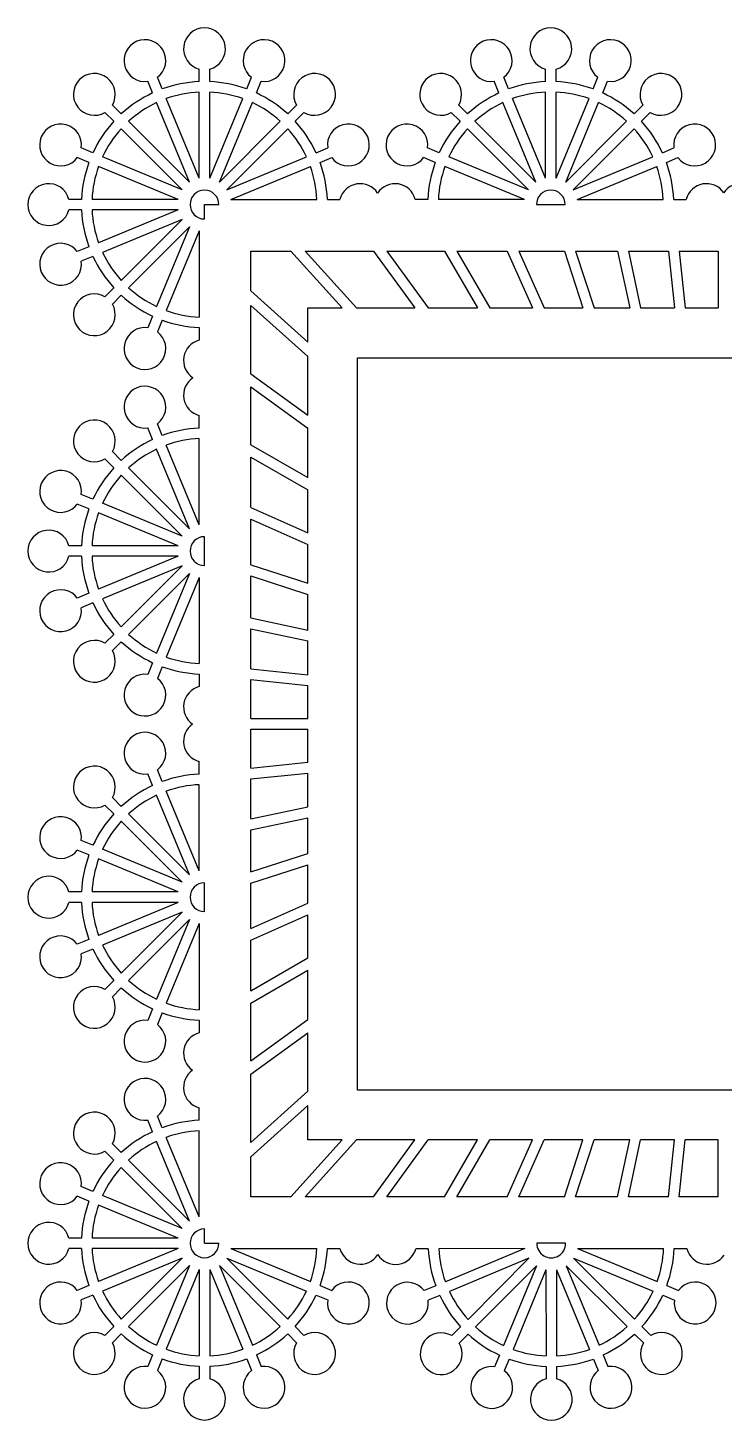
# Model space of a CAD drawing. Extents: x 130 to 403, y 62 to 262.
# Drawn here: x 130.1 to 230.1, y 62.1 to 261.8 of the extents above; entities that cross this region are included whole.
import ezdxf

# ---------------------------------------------------------------- set-up
doc = ezdxf.new("R2010")
doc.units = 0
doc.layers.get('0').update_dxf_attribs({"linetype": 'CONTINUOUS'})

msp = doc.modelspace()

# ---------------------------------------------------------------- linework, layer by layer
for p, q in [((154.730035, 254.132653), (154.730035, 255.939765)), ((156.230035, 254.132653), (156.230035, 255.939765)), ((204.435458, 254.132653), (204.435458, 255.939765)), ((205.935458, 254.132653), (205.935458, 255.939765)), ((148.03626, 252.50281), (147.344708, 254.172364)), ((149.422079, 253.076835), (148.730527, 254.746389)), ((161.53799, 253.076835), (162.229543, 254.746389)), ((162.92381, 252.50281), (163.615362, 254.172364)), ((197.741683, 252.50281), (197.050131, 254.172364)), ((199.127502, 253.076835), (198.43595, 254.746389)), ((211.243414, 253.076835), (211.934966, 254.746389)), ((212.629233, 252.50281), (213.320785, 254.172364)), ((154.730035, 240.262296), (149.996671, 251.689647)), ((154.730035, 240.262296), (154.730035, 252.631172)), ((156.230035, 240.262296), (156.230035, 252.631172)), ((156.230035, 240.262296), (160.963399, 251.689647)), ((204.435458, 240.262296), (199.702094, 251.689647)), ((204.435458, 240.262296), (204.435458, 252.631172)), ((205.935458, 240.262296), (205.935458, 252.631172)), ((205.935458, 240.262296), (210.668822, 251.689647)), ((142.475732, 248.435434), (141.19791, 249.713256)), ((143.536392, 249.496094), (142.258571, 250.773916)), ((153.344215, 239.688271), (148.610852, 251.115622)), ((157.615854, 239.688271), (162.349218, 251.115622)), ((167.423677, 249.496094), (168.701499, 250.773916)), ((168.484337, 248.435434), (169.762159, 249.713256)), ((192.181155, 248.435434), (190.903333, 249.713256)), ((193.241815, 249.496094), (191.963994, 250.773916)), ((203.049639, 239.688271), (198.316275, 251.115622)), ((207.321277, 239.688271), (212.054641, 251.115622)), ((217.1291, 249.496094), (218.406922, 250.773916)), ((218.189761, 248.435434), (219.467582, 249.713256)), ((153.344215, 239.688271), (144.5981, 248.434387)), ((157.615854, 239.688271), (166.36197, 248.434387)), ((203.049639, 239.688271), (194.303523, 248.434387)), ((207.321277, 239.688271), (216.067393, 248.434387)), ((152.283555, 238.627611), (143.537439, 247.373727)), ((158.676514, 238.627611), (167.42263, 247.373727)), ((201.988978, 238.627611), (193.242862, 247.373727)), ((208.381937, 238.627611), (217.128053, 247.373727)), ((139.469017, 243.935566), (137.799462, 244.627118)), ((171.491053, 243.935566), (173.160607, 244.627118)), ((189.17444, 243.935566), (187.504885, 244.627118)), ((221.196476, 243.935566), (222.86603, 244.627118)), ((138.894991, 242.549747), (137.225437, 243.241299)), ((151.70953, 237.241791), (140.282179, 241.975155)), ((152.283555, 238.627611), (140.856204, 243.360974)), ((158.676514, 238.627611), (170.103865, 243.360974)), ((159.250539, 237.241791), (170.67789, 241.975155)), ((172.065078, 242.549747), (173.734632, 243.241299)), ((188.600415, 242.549747), (186.93086, 243.241299)), ((201.414953, 237.241791), (189.987602, 241.975155)), ((201.988978, 238.627611), (190.561627, 243.360974)), ((208.381937, 238.627611), (219.809288, 243.360974)), ((208.955962, 237.241791), (220.383314, 241.975155)), ((221.770501, 242.549747), (223.440056, 243.241299)), ((137.839173, 237.241791), (136.032061, 237.241791)), ((137.839173, 235.741791), (136.032061, 235.741791)), ((151.70953, 237.241791), (139.340654, 237.241791)), ((151.70953, 235.741791), (139.340654, 235.741791)), ((151.70953, 235.741791), (140.282179, 231.008428)), ((155.480035, 236.491791), (157.544804, 236.491791)), ((155.480035, 234.427022), (155.480035, 236.491791)), ((159.250539, 237.241791), (171.619415, 237.241791)), ((173.120896, 237.241791), (174.928009, 237.241791)), ((187.544596, 237.241791), (185.737484, 237.241791)), ((201.414953, 237.241791), (189.046077, 237.241791)), ((203.120688, 236.491791), (207.250227, 236.491791)), ((208.955962, 237.241791), (221.324838, 237.241791)), ((222.826319, 237.241791), (224.633432, 237.241791)), ((152.283555, 234.355972), (140.856204, 229.622608)), ((152.283555, 234.355972), (143.537439, 225.609856)), ((153.344215, 233.295312), (144.5981, 224.549196)), ((153.344215, 233.295312), (148.610852, 221.867961)), ((154.730035, 232.721287), (149.996671, 221.293936)), ((154.730035, 232.721287), (154.730035, 220.352411)), ((138.894991, 230.433836), (137.225437, 229.742284)), ((162.150035, 229.821791), (167.876219, 229.821791)), ((162.150035, 224.095607), (162.150035, 229.821791)), ((167.876219, 229.821791), (175.223516, 221.661791)), ((169.935037, 229.821791), (177.282334, 221.661791)), ((169.935037, 229.821791), (179.753063, 229.821791)), ((179.753063, 229.821791), (185.68165, 221.661791)), ((181.644247, 229.821791), (187.572834, 221.661791)), ((181.644247, 229.821791), (189.93502, 229.821791)), ((189.93502, 229.821791), (194.646198, 221.661791)), ((191.701712, 229.821791), (196.41289, 221.661791)), ((191.701712, 229.821791), (198.942776, 229.821791)), ((198.942776, 229.821791), (202.575842, 221.661791)), ((200.61757, 229.821791), (204.250636, 221.661791)), ((200.61757, 229.821791), (207.136363, 229.821791)), ((207.136363, 229.821791), (209.787708, 221.661791)), ((208.7451, 229.821791), (211.396445, 221.661791)), ((208.7451, 229.821791), (214.780233, 229.821791)), ((214.780233, 229.821791), (216.514694, 221.661791)), ((216.344414, 229.821791), (218.078875, 221.661791)), ((216.344414, 229.821791), (222.081601, 229.821791)), ((222.081601, 229.821791), (222.939251, 221.661791)), ((223.620028, 229.821791), (224.477679, 221.661791)), ((223.620028, 229.821791), (229.215035, 229.821791)), ((229.215035, 229.821791), (229.215035, 221.661791)), ((139.469017, 229.048016), (137.799462, 228.356464)), ((142.475732, 224.548149), (141.19791, 223.270327)), ((162.150035, 224.095607), (170.310035, 216.74831)), ((143.536392, 223.487489), (142.258571, 222.209667)), ((162.150035, 222.036789), (170.310035, 214.689492)), ((162.150035, 212.218763), (162.150035, 222.036789)), ((148.03626, 220.480773), (147.344708, 218.811219)), ((149.422079, 219.906748), (148.730527, 218.237194)), ((170.310035, 221.661791), (175.223516, 221.661791)), ((170.310035, 216.74831), (170.310035, 221.661791)), ((177.282334, 221.661791), (185.68165, 221.661791)), ((187.572834, 221.661791), (194.646198, 221.661791)), ((196.41289, 221.661791), (202.575842, 221.661791)), ((204.250636, 221.661791), (209.787708, 221.661791)), ((211.396445, 221.661791), (216.514694, 221.661791)), ((218.078875, 221.661791), (222.939251, 221.661791)), ((224.477679, 221.661791), (229.215035, 221.661791)), ((154.730035, 218.85093), (154.730035, 217.043817)), ((170.310035, 206.290176), (170.310035, 214.689492)), ((177.450035, 214.521791), (282.510035, 214.521791)), ((177.450035, 109.461791), (177.450035, 214.521791)), ((162.150035, 212.218763), (170.310035, 206.290176)), ((162.150035, 210.327579), (170.310035, 204.398992)), ((162.150035, 202.036806), (162.150035, 210.327579)), ((154.730035, 204.42723), (154.730035, 206.234342)), ((148.03626, 202.797386), (147.344708, 204.466941)), ((149.422079, 203.371412), (148.730527, 205.040966)), ((170.310035, 197.325628), (170.310035, 204.398992)), ((154.730035, 190.556873), (149.996671, 201.984224)), ((154.730035, 190.556873), (154.730035, 202.925749)), ((162.150035, 202.036806), (170.310035, 197.325628)), ((142.475732, 198.730011), (141.19791, 200.007833)), ((143.536392, 199.790671), (142.258571, 201.068493)), ((153.344215, 189.982848), (148.610852, 201.410199)), ((162.150035, 200.270114), (170.310035, 195.558936)), ((162.150035, 193.02905), (162.150035, 200.270114)), ((153.344215, 189.982848), (144.5981, 198.728964)), ((152.283555, 188.922188), (143.537439, 197.668303)), ((139.469017, 194.230143), (137.799462, 194.921695)), ((170.310035, 189.395984), (170.310035, 195.558936)), ((138.894991, 192.844324), (137.225437, 193.535876)), ((151.70953, 187.536368), (140.282179, 192.269732)), ((152.283555, 188.922188), (140.856204, 193.655551)), ((162.150035, 193.02905), (170.310035, 189.395984)), ((162.150035, 191.354256), (170.310035, 187.72119)), ((162.150035, 184.835463), (162.150035, 191.354256)), ((155.480035, 184.721599), (155.480035, 188.851138)), ((137.839173, 187.536368), (136.032061, 187.536368)), ((137.839173, 186.036368), (136.032061, 186.036368)), ((151.70953, 187.536368), (139.340654, 187.536368)), ((151.70953, 186.036368), (139.340654, 186.036368)), ((151.70953, 186.036368), (140.282179, 181.303004)), ((170.310035, 182.184118), (170.310035, 187.72119)), ((152.283555, 184.650549), (140.856204, 179.917185)), ((152.283555, 184.650549), (143.537439, 175.904433)), ((162.150035, 184.835463), (170.310035, 182.184118)), ((153.344215, 183.589889), (144.5981, 174.843773)), ((153.344215, 183.589889), (148.610852, 172.162538)), ((154.730035, 183.015864), (149.996671, 171.588513)), ((154.730035, 183.015864), (154.730035, 170.646988)), ((162.150035, 183.226726), (170.310035, 180.575381)), ((162.150035, 177.191594), (162.150035, 183.226726)), ((138.894991, 180.728413), (137.225437, 180.03686)), ((170.310035, 175.457132), (170.310035, 180.575381)), ((139.469017, 179.342593), (137.799462, 178.651041)), ((162.150035, 177.191594), (170.310035, 175.457132)), ((142.475732, 174.842726), (141.19791, 173.564904)), ((143.536392, 173.782066), (142.258571, 172.504244)), ((162.150035, 175.627412), (170.310035, 173.892951)), ((162.150035, 169.890225), (162.150035, 175.627412)), ((170.310035, 169.032575), (170.310035, 173.892951)), ((148.03626, 170.77535), (147.344708, 169.105796)), ((149.422079, 170.201325), (148.730527, 168.531771)), ((162.150035, 169.890225), (170.310035, 169.032575)), ((154.730035, 169.145507), (154.730035, 167.338394)), ((162.150035, 168.351798), (170.310035, 167.494147)), ((162.150035, 162.756791), (162.150035, 168.351798)), ((170.310035, 162.756791), (170.310035, 167.494147)), ((162.150035, 162.756791), (170.310035, 162.756791)), ((162.150035, 161.226791), (170.310035, 161.226791)), ((162.150035, 155.631785), (162.150035, 161.226791)), ((170.310035, 156.489435), (170.310035, 161.226791)), ((154.730035, 154.779941), (154.730035, 156.587054)), ((162.150035, 155.631785), (170.310035, 156.489435)), ((148.03626, 153.150098), (147.344708, 154.819652)), ((149.422079, 153.724123), (148.730527, 155.393678)), ((162.150035, 154.093357), (170.310035, 154.951008)), ((162.150035, 148.35617), (162.150035, 154.093357)), ((170.310035, 150.090632), (170.310035, 154.951008)), ((154.730035, 140.909584), (149.996671, 152.336936)), ((154.730035, 140.909584), (154.730035, 153.27846)), ((142.475732, 149.082722), (141.19791, 150.360544)), ((143.536392, 150.143383), (142.258571, 151.421204)), ((153.344215, 140.335559), (148.610852, 151.76291)), ((162.150035, 148.35617), (170.310035, 150.090632)), ((152.283555, 139.274899), (143.537439, 148.021015)), ((153.344215, 140.335559), (144.5981, 149.081675)), ((162.150035, 146.791989), (170.310035, 148.526451)), ((170.310035, 143.408202), (170.310035, 148.526451)), ((162.150035, 140.756857), (162.150035, 146.791989)), ((138.894991, 143.197036), (137.225437, 143.888588)), ((139.469017, 144.582855), (137.799462, 145.274407)), ((152.283555, 139.274899), (140.856204, 144.008263)), ((151.70953, 137.88908), (140.282179, 142.622444)), ((162.150035, 140.756857), (170.310035, 143.408202)), ((162.150035, 139.14812), (170.310035, 141.799464)), ((170.310035, 136.262392), (170.310035, 141.799464)), ((137.839173, 137.88908), (136.032061, 137.88908)), ((151.70953, 137.88908), (139.340654, 137.88908)), ((155.480035, 135.07431), (155.480035, 139.203849)), ((162.150035, 132.629326), (162.150035, 139.14812)), ((137.839173, 136.38908), (136.032061, 136.38908)), ((151.70953, 136.38908), (139.340654, 136.38908)), ((151.70953, 136.38908), (140.282179, 131.655716)), ((162.150035, 132.629326), (170.310035, 136.262392)), ((152.283555, 135.003261), (140.856204, 130.269897)), ((152.283555, 135.003261), (143.537439, 126.257145)), ((153.344215, 133.9426), (144.5981, 125.196484)), ((153.344215, 133.9426), (148.610852, 122.515249)), ((162.150035, 130.954533), (170.310035, 134.587599)), ((170.310035, 128.424647), (170.310035, 134.587599)), ((154.730035, 133.368575), (149.996671, 121.941224)), ((154.730035, 133.368575), (154.730035, 120.9997)), ((138.894991, 131.081124), (137.225437, 130.389572)), ((162.150035, 123.713469), (162.150035, 130.954533)), ((139.469017, 129.695305), (137.799462, 129.003753)), ((162.150035, 123.713469), (170.310035, 128.424647)), ((162.150035, 121.946777), (170.310035, 126.657955)), ((170.310035, 119.584591), (170.310035, 126.657955)), ((142.475732, 125.195437), (141.19791, 123.917616)), ((143.536392, 124.134777), (142.258571, 122.856955)), ((162.150035, 113.656004), (162.150035, 121.946777)), ((148.03626, 121.128062), (147.344708, 119.458507)), ((149.422079, 120.554037), (148.730527, 118.884482)), ((154.730035, 119.498218), (154.730035, 117.691106)), ((162.150035, 113.656004), (170.310035, 119.584591)), ((162.150035, 111.76482), (170.310035, 117.693407)), ((170.310035, 109.294091), (170.310035, 117.693407)), ((162.150035, 101.946794), (162.150035, 111.76482)), ((162.150035, 101.946794), (170.310035, 109.294091)), ((282.510035, 109.461791), (177.450035, 109.461791)), ((154.730035, 105.132653), (154.730035, 106.939765)), ((162.150035, 99.887976), (170.310035, 107.235273)), ((170.310035, 102.321791), (170.310035, 107.235273)), ((148.03626, 103.50281), (147.344708, 105.172364)), ((149.422079, 104.076835), (148.730527, 105.746389)), ((153.344215, 90.688271), (148.610852, 102.115622)), ((154.730035, 91.262296), (149.996671, 102.689647)), ((154.730035, 91.262296), (154.730035, 103.631172)), ((167.876219, 94.161791), (175.223516, 102.321791)), ((169.935037, 94.161791), (177.282334, 102.321791)), ((175.223516, 102.321791), (170.310035, 102.321791)), ((185.68165, 102.321791), (177.282334, 102.321791)), ((179.753063, 94.161791), (185.68165, 102.321791)), ((181.644247, 94.161791), (187.572834, 102.321791)), ((194.646198, 102.321791), (187.572834, 102.321791)), ((189.93502, 94.161791), (194.646198, 102.321791)), ((191.701712, 94.161791), (196.41289, 102.321791)), ((202.575842, 102.321791), (196.41289, 102.321791)), ((198.942776, 94.161791), (202.575842, 102.321791)), ((200.61757, 94.161791), (204.250636, 102.321791)), ((209.787708, 102.321791), (204.250636, 102.321791)), ((207.136363, 94.161791), (209.787708, 102.321791)), ((208.7451, 94.161791), (211.396445, 102.321791)), ((216.514694, 102.321791), (211.396445, 102.321791)), ((214.780233, 94.161791), (216.514694, 102.321791)), ((216.344414, 94.161791), (218.078875, 102.321791)), ((222.939251, 102.321791), (218.078875, 102.321791)), ((222.081601, 94.161791), (222.939251, 102.321791)), ((223.620028, 94.161791), (224.477679, 102.321791)), ((229.215035, 102.321791), (224.477679, 102.321791)), ((229.215035, 94.161791), (229.215035, 102.321791)), ((142.475732, 99.435434), (141.19791, 100.713256)), ((143.536392, 100.496094), (142.258571, 101.773916)), ((162.150035, 94.161791), (162.150035, 99.887976)), ((152.283555, 89.627611), (143.537439, 98.373727)), ((153.344215, 90.688271), (144.5981, 99.434387)), ((138.894991, 93.549747), (137.225437, 94.241299)), ((139.469017, 94.935566), (137.799462, 95.627118)), ((152.283555, 89.627611), (140.856204, 94.360974)), ((167.876219, 94.161791), (162.150035, 94.161791)), ((179.753063, 94.161791), (169.935037, 94.161791)), ((189.93502, 94.161791), (181.644247, 94.161791)), ((198.942776, 94.161791), (191.701712, 94.161791)), ((207.136363, 94.161791), (200.61757, 94.161791)), ((214.780233, 94.161791), (208.7451, 94.161791)), ((222.081601, 94.161791), (216.344414, 94.161791)), ((229.215035, 94.161791), (223.620028, 94.161791)), ((151.70953, 88.241791), (140.282179, 92.975155)), ((137.839173, 88.241791), (136.032061, 88.241791)), ((151.70953, 88.241791), (139.340654, 88.241791)), ((155.480035, 87.491791), (155.480035, 89.556561)), ((137.839173, 86.741791), (136.032061, 86.741791)), ((151.70953, 86.741791), (139.340654, 86.741791)), ((151.70953, 86.741791), (140.282179, 82.008428)), ((155.480035, 87.491791), (157.544804, 87.491791)), ((159.250539, 86.741791), (170.67789, 82.008428)), ((159.250539, 86.741791), (171.619415, 86.741791)), ((173.120896, 86.741791), (174.928009, 86.741791)), ((187.602018, 86.709439), (185.794906, 86.70806)), ((201.47237, 86.720021), (189.103498, 86.710584)), ((201.47237, 86.720021), (190.048634, 81.97794)), ((207.306985, 87.491791), (203.177619, 87.491791)), ((209.013377, 86.725774), (221.38225, 86.73521)), ((209.013377, 86.725774), (220.444336, 82.001129)), ((222.88373, 86.736356), (224.690842, 86.737734)), ((152.283555, 85.355972), (140.856204, 80.622608)), ((152.283555, 85.355972), (143.537439, 76.609856)), ((153.344215, 84.295312), (144.5981, 75.549196)), ((153.344215, 84.295312), (148.610852, 72.867961)), ((157.615854, 84.295312), (166.36197, 75.549196)), ((157.615854, 84.295312), (162.349218, 72.867961)), ((158.676514, 85.355972), (167.42263, 76.609856)), ((158.676514, 85.355972), (170.103865, 80.622608)), ((202.047453, 85.33464), (190.623716, 80.592559)), ((202.047453, 85.33464), (193.308012, 76.581854)), ((203.108922, 84.274789), (194.369481, 75.522003)), ((203.108922, 84.274789), (198.384277, 72.84383)), ((207.380559, 84.278048), (216.133345, 75.538607)), ((207.380559, 84.278048), (212.122639, 72.854311)), ((208.44041, 85.339517), (219.871369, 80.614873)), ((208.44041, 85.339517), (217.193195, 76.600076)), ((154.730035, 83.721287), (149.996671, 72.293936)), ((154.730035, 83.721287), (154.730035, 71.352411)), ((156.230035, 83.721287), (156.230035, 71.352411)), ((156.230035, 83.721287), (160.963399, 72.293936)), ((204.495178, 83.701821), (199.770534, 72.270862)), ((204.495178, 83.701821), (204.504615, 71.332949)), ((205.995178, 83.702966), (210.737258, 72.279229)), ((205.995178, 83.702966), (206.004614, 71.334094)), ((138.894991, 81.433836), (137.225437, 80.742284)), ((139.469017, 80.048016), (137.799462, 79.356464)), ((171.491053, 80.048016), (173.160607, 79.356464)), ((172.065078, 81.433836), (173.734632, 80.742284)), ((188.661885, 81.40229), (186.992859, 80.709465)), ((189.236967, 80.016909), (187.567941, 79.324084)), ((221.258994, 80.041339), (222.929076, 79.351061)), ((221.831962, 81.427596), (223.502043, 80.737318)), ((142.475732, 75.548149), (141.19791, 74.270327)), ((143.536392, 74.487489), (142.258571, 73.209667)), ((167.423677, 74.487489), (168.701499, 73.209667)), ((168.484337, 75.548149), (169.762159, 74.270327)), ((192.247115, 75.519337), (190.970268, 74.240541)), ((193.308584, 74.459486), (192.031737, 73.18069)), ((217.195862, 74.47771), (218.474658, 73.200864)), ((218.255713, 75.539179), (219.534509, 74.262333)), ((148.03626, 71.480773), (147.344708, 69.811219)), ((149.422079, 70.906748), (148.730527, 69.237194)), ((161.53799, 70.906748), (162.229543, 69.237194)), ((162.92381, 71.480773), (163.615362, 69.811219)), ((197.810744, 71.456205), (197.120466, 69.786123)), ((199.197001, 70.883237), (198.506722, 69.213155)), ((211.312909, 70.89248), (212.005734, 69.223454)), ((212.698289, 71.467562), (213.391115, 69.798536)), ((154.730035, 69.85093), (154.730035, 68.043817)), ((156.230035, 69.85093), (156.230035, 68.043817)), ((204.50576, 69.831469), (204.507139, 68.024357)), ((206.00576, 69.832613), (206.007139, 68.025501))]:
    msp.add_line(p, q)
for centre, radius, start, end in [((155.480035, 258.844503), 3, 284.477512, 255.522488), ((205.185458, 258.844503), 3, 284.477512, 255.522488), ((146.926022, 257.143004), 3, 306.977512, 278.022488), ((164.034047, 257.143004), 3, 261.977512, 233.022488), ((196.631445, 257.143004), 3, 306.977512, 278.022488), ((213.73947, 257.143004), 3, 261.977512, 233.022488), ((139.674281, 252.297545), 3, 329.477512, 300.522488), ((155.480035, 236.491791), 17.656797, 92.43446, 110.06554), ((155.480035, 236.491791), 17.656797, 69.93446, 87.56554), ((171.285789, 252.297545), 3, 239.477512, 210.522488), ((189.379704, 252.297545), 3, 329.477512, 300.522488), ((205.185458, 236.491791), 17.656797, 92.43446, 110.06554), ((205.185458, 236.491791), 17.656797, 69.93446, 87.56554), ((220.991212, 252.297545), 3, 239.477512, 210.522488), ((155.480035, 236.491791), 17.656797, 114.93446, 132.56554), ((155.480035, 236.491791), 16.156797, 92.660631, 109.839369), ((155.480035, 236.491791), 16.156797, 70.160631, 87.339369), ((155.480035, 236.491791), 17.656797, 47.43446, 65.06554), ((205.185458, 236.491791), 17.656797, 114.93446, 132.56554), ((205.185458, 236.491791), 16.156797, 92.660631, 109.839369), ((205.185458, 236.491791), 16.156797, 70.160631, 87.339369), ((205.185458, 236.491791), 17.656797, 47.43446, 65.06554), ((155.480035, 236.491791), 16.156797, 115.160631, 132.339369), ((155.480035, 236.491791), 16.156797, 47.660631, 64.839369), ((205.185458, 236.491791), 16.156797, 115.160631, 132.339369), ((205.185458, 236.491791), 16.156797, 47.660631, 64.839369), ((134.828822, 245.045804), 3, 351.977512, 323.022488), ((155.480035, 236.491791), 17.656797, 137.43446, 155.06554), ((155.480035, 236.491791), 17.656797, 24.93446, 42.56554), ((176.131247, 245.045804), 3, 216.977512, 188.022488), ((184.534245, 245.045804), 3, 351.977512, 323.022488), ((205.185458, 236.491791), 17.656797, 137.43446, 155.06554), ((205.185458, 236.491791), 17.656797, 24.93446, 42.56554), ((225.836671, 245.045804), 3, 216.977512, 188.022488), ((155.480035, 236.491791), 16.156797, 137.660631, 154.839369), ((155.480035, 236.491791), 16.156797, 25.160631, 42.339369), ((205.185458, 236.491791), 16.156797, 137.660631, 154.839369), ((205.185458, 236.491791), 16.156797, 25.160631, 42.339369), ((155.480035, 236.491791), 17.656797, 159.93446, 177.56554), ((155.480035, 236.491791), 16.156797, 160.160631, 177.339369), ((155.480035, 236.491791), 16.156797, 2.660631, 19.839369), ((155.480035, 236.491791), 17.656797, 2.43446, 20.06554), ((205.185458, 236.491791), 17.656797, 159.93446, 177.56554), ((205.185458, 236.491791), 16.156797, 160.160631, 177.339369), ((205.185458, 236.491791), 16.156797, 2.660631, 19.839369), ((205.185458, 236.491791), 17.656797, 2.43446, 20.06554), ((133.127323, 236.491791), 3, 14.477512, 345.522488), ((155.480035, 236.491791), 2.064769, 0, 270), ((177.832746, 236.491791), 3, 33.55731, 165.522488), ((182.832746, 236.491791), 3, 14.477512, 146.44269), ((205.185458, 236.491791), 2.064769, 0, 180), ((227.538169, 236.491791), 3, 34.548723, 165.522488), ((232.480035, 236.491791), 3, 14.477512, 145.451277), ((155.480035, 236.491791), 17.656797, 182.43446, 200.06554), ((155.480035, 236.491791), 16.156797, 182.660631, 199.839369), ((134.828822, 227.937779), 3, 36.977512, 8.022488), ((155.480035, 236.491791), 17.656797, 204.93446, 222.56554), ((155.480035, 236.491791), 16.156797, 205.160631, 222.339369), ((155.480035, 236.491791), 16.156797, 227.660631, 244.839369), ((139.674281, 220.686037), 3, 59.477512, 30.522488), ((155.480035, 236.491791), 17.656797, 227.43446, 245.06554), ((155.480035, 236.491791), 17.656797, 249.93446, 267.56554), ((155.480035, 236.491791), 16.156797, 250.160631, 267.339369), ((146.926022, 215.840579), 3, 81.977512, 53.022488), ((155.480035, 214.13908), 3, 104.477512, 236.44269), ((146.926022, 207.437581), 3, 306.977512, 278.022488), ((155.480035, 209.13908), 3, 123.55731, 255.522488), ((139.674281, 202.592122), 3, 329.477512, 300.522488), ((155.480035, 186.786368), 17.656797, 92.43446, 110.06554), ((155.480035, 186.786368), 17.656797, 114.93446, 132.56554), ((155.480035, 186.786368), 16.156797, 92.660631, 109.839369), ((155.480035, 186.786368), 16.156797, 115.160631, 132.339369), ((134.828822, 195.340381), 3, 351.977512, 323.022488), ((155.480035, 186.786368), 17.656797, 137.43446, 155.06554), ((155.480035, 186.786368), 16.156797, 137.660631, 154.839369), ((155.480035, 186.786368), 17.656797, 159.93446, 177.56554), ((155.480035, 186.786368), 16.156797, 160.160631, 177.339369), ((133.127323, 186.786368), 3, 14.477512, 345.522488), ((155.480035, 186.786368), 2.064769, 90, 270), ((155.480035, 186.786368), 17.656797, 182.43446, 200.06554), ((155.480035, 186.786368), 16.156797, 182.660631, 199.839369), ((134.828822, 178.232356), 3, 36.977512, 8.022488), ((155.480035, 186.786368), 16.156797, 205.160631, 222.339369), ((155.480035, 186.786368), 17.656797, 204.93446, 222.56554), ((139.674281, 170.980614), 3, 59.477512, 30.522488), ((155.480035, 186.786368), 17.656797, 227.43446, 245.06554), ((155.480035, 186.786368), 16.156797, 227.660631, 244.839369), ((155.480035, 186.786368), 17.656797, 249.93446, 267.56554), ((155.480035, 186.786368), 16.156797, 250.160631, 267.339369), ((146.926022, 166.135156), 3, 81.977512, 53.022488), ((155.480035, 164.433657), 3, 104.477512, 235.451277), ((155.480035, 159.491791), 3, 124.548723, 255.522488), ((146.926022, 157.790293), 3, 306.977512, 278.022488), ((139.674281, 152.944834), 3, 329.477512, 300.522488), ((155.480035, 137.13908), 17.656797, 92.43446, 110.06554), ((155.480035, 137.13908), 17.656797, 114.93446, 132.56554), ((155.480035, 137.13908), 16.156797, 92.660631, 109.839369), ((155.480035, 137.13908), 16.156797, 115.160631, 132.339369), ((134.828822, 145.693092), 3, 351.977512, 323.022488), ((155.480035, 137.13908), 17.656797, 137.43446, 155.06554), ((155.480035, 137.13908), 16.156797, 137.660631, 154.839369), ((155.480035, 137.13908), 17.656797, 159.93446, 177.56554), ((155.480035, 137.13908), 16.156797, 160.160631, 177.339369), ((133.127323, 137.13908), 3, 14.477512, 345.522488), ((155.480035, 137.13908), 2.064769, 90, 270), ((155.480035, 137.13908), 17.656797, 182.43446, 200.06554), ((155.480035, 137.13908), 16.156797, 182.660631, 199.839369), ((134.828822, 128.585067), 3, 36.977512, 8.022488), ((155.480035, 137.13908), 16.156797, 205.160631, 222.339369), ((155.480035, 137.13908), 17.656797, 204.93446, 222.56554), ((139.674281, 121.333326), 3, 59.477512, 30.522488), ((155.480035, 137.13908), 17.656797, 227.43446, 245.06554), ((155.480035, 137.13908), 16.156797, 227.660631, 244.839369), ((155.480035, 137.13908), 16.156797, 250.160631, 267.339369), ((155.480035, 137.13908), 17.656797, 249.93446, 267.56554), ((146.926022, 116.487867), 3, 81.977512, 53.022488), ((155.480035, 114.786368), 3, 104.477512, 235.451277), ((155.480035, 109.844503), 3, 124.548723, 255.522488), ((146.926022, 108.143004), 3, 306.977512, 278.022488), ((139.674281, 103.297545), 3, 329.477512, 300.522488), ((155.480035, 87.491791), 17.656797, 92.43446, 110.06554), ((155.480035, 87.491791), 17.656797, 114.93446, 132.56554), ((155.480035, 87.491791), 16.156797, 115.160631, 132.339369), ((155.480035, 87.491791), 16.156797, 92.660631, 109.839369), ((134.828822, 96.045804), 3, 351.977512, 323.022488), ((155.480035, 87.491791), 17.656797, 137.43446, 155.06554), ((155.480035, 87.491791), 16.156797, 137.660631, 154.839369), ((155.480035, 87.491791), 17.656797, 159.93446, 177.56554), ((155.480035, 87.491791), 16.156797, 160.160631, 177.339369), ((133.127323, 87.491791), 3, 14.477512, 345.522488), ((155.480035, 87.491791), 2.064769, 90, 360), ((155.480035, 87.491791), 17.656797, 182.43446, 200.06554), ((155.480035, 87.491791), 16.156797, 182.660631, 199.839369), ((155.480035, 87.491791), 16.156797, 340.160631, 357.339369), ((155.480035, 87.491791), 17.656797, 339.93446, 357.56554), ((177.832746, 87.491791), 3, 194.477512, 327.032857), ((182.889597, 87.455844), 3, 212.152566, 345.566199), ((205.242302, 87.472897), 17.656797, 182.478171, 200.109251), ((205.242302, 87.472897), 16.156797, 182.704343, 199.88308), ((205.242302, 87.472897), 2.064769, 179.47569, 0.52431), ((205.242302, 87.472897), 16.156797, 340.204343, 357.38308), ((205.242302, 87.472897), 17.656797, 339.978171, 357.609251), ((227.595007, 87.48995), 3, 194.521224, 325.494988), ((134.828822, 78.937779), 3, 36.977512, 8.022488), ((176.131247, 78.937779), 3, 171.977512, 143.022488), ((184.597621, 78.903132), 3, 37.021224, 8.066199), ((225.900034, 78.934642), 3, 172.021224, 143.066199), ((155.480035, 87.491791), 17.656797, 204.93446, 222.56554), ((155.480035, 87.491791), 16.156797, 205.160631, 222.339369), ((155.480035, 87.491791), 16.156797, 317.660631, 334.839369), ((155.480035, 87.491791), 17.656797, 317.43446, 335.06554), ((205.242302, 87.472897), 17.656797, 204.978171, 222.609251), ((205.242302, 87.472897), 16.156797, 205.204343, 222.38308), ((205.242302, 87.472897), 16.156797, 317.704343, 334.88308), ((205.242302, 87.472897), 17.656797, 317.478171, 335.109251), ((139.674281, 71.686037), 3, 59.477512, 30.522488), ((155.480035, 87.491791), 17.656797, 227.43446, 245.06554), ((155.480035, 87.491791), 16.156797, 227.660631, 244.839369), ((155.480035, 87.491791), 16.156797, 295.160631, 312.339369), ((155.480035, 87.491791), 17.656797, 294.93446, 312.56554), ((171.285789, 71.686037), 3, 149.477512, 120.522488), ((189.448611, 71.655089), 3, 59.521224, 30.566199), ((205.242302, 87.472897), 17.656797, 227.478171, 245.109251), ((205.242302, 87.472897), 16.156797, 227.704343, 244.88308), ((205.242302, 87.472897), 16.156797, 295.204343, 312.38308), ((205.242302, 87.472897), 17.656797, 294.978171, 312.609251), ((221.060109, 71.679206), 3, 149.521224, 120.566199), ((155.480035, 87.491791), 16.156797, 250.160631, 267.339369), ((155.480035, 87.491791), 16.156797, 272.660631, 289.839369), ((205.242302, 87.472897), 16.156797, 250.204343, 267.38308), ((205.242302, 87.472897), 16.156797, 272.704343, 289.88308), ((155.480035, 87.491791), 17.656797, 249.93446, 267.56554), ((155.480035, 87.491791), 17.656797, 272.43446, 290.06554), ((205.242302, 87.472897), 17.656797, 249.978171, 267.609251), ((205.242302, 87.472897), 17.656797, 272.478171, 290.109251), ((146.926022, 66.840579), 3, 81.977512, 53.022488), ((155.480035, 65.13908), 3, 104.477512, 75.522488), ((164.034047, 66.840579), 3, 126.977512, 98.022488), ((196.704047, 66.815164), 3, 82.021224, 53.066199), ((205.259355, 65.120192), 3, 104.521224, 75.566199), ((213.812067, 66.828216), 3, 127.021224, 98.066199)]:
    msp.add_arc(centre, radius, start, end)

doc.saveas('drawing.dxf')
